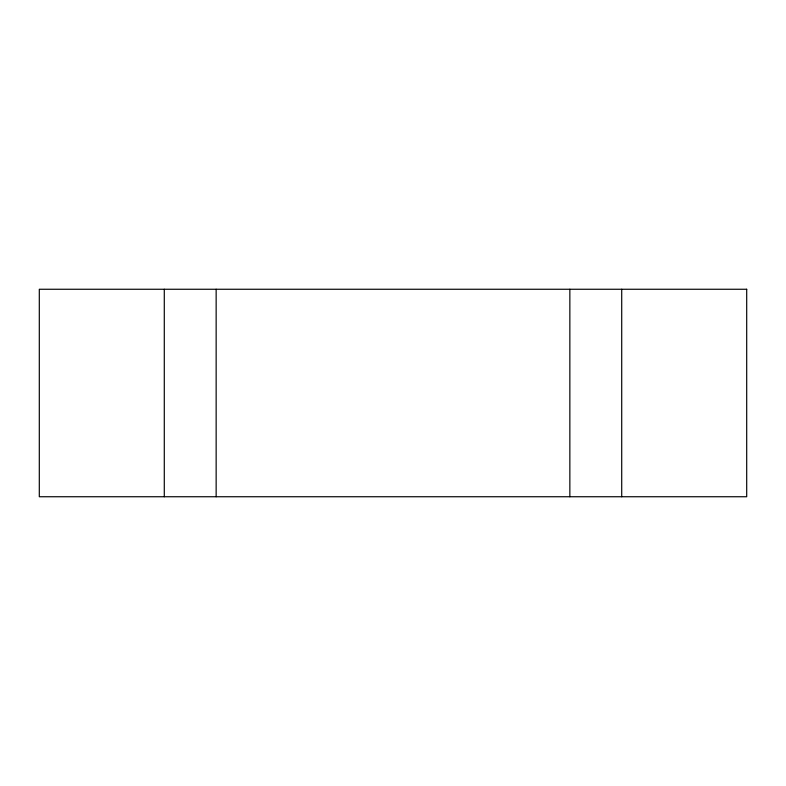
<?xml version="1.0" encoding="UTF-8"?>
<svg xmlns="http://www.w3.org/2000/svg" width="786" height="786" viewBox="0 0 786 786"><rect width="100%" height="100%" fill="white"/><g stroke="black" fill="none" stroke-linecap="round" stroke-linejoin="round"><path stroke-width="1.18" d="M621.716 289.258L621.716 496.742M569.85 289.258L569.85 496.742M216.15 289.258L216.15 496.742M164.284 289.258L164.284 496.742M746.7 289.258L39.3 289.258L39.3 496.742L746.7 496.742L746.7 289.258"/></g></svg>
